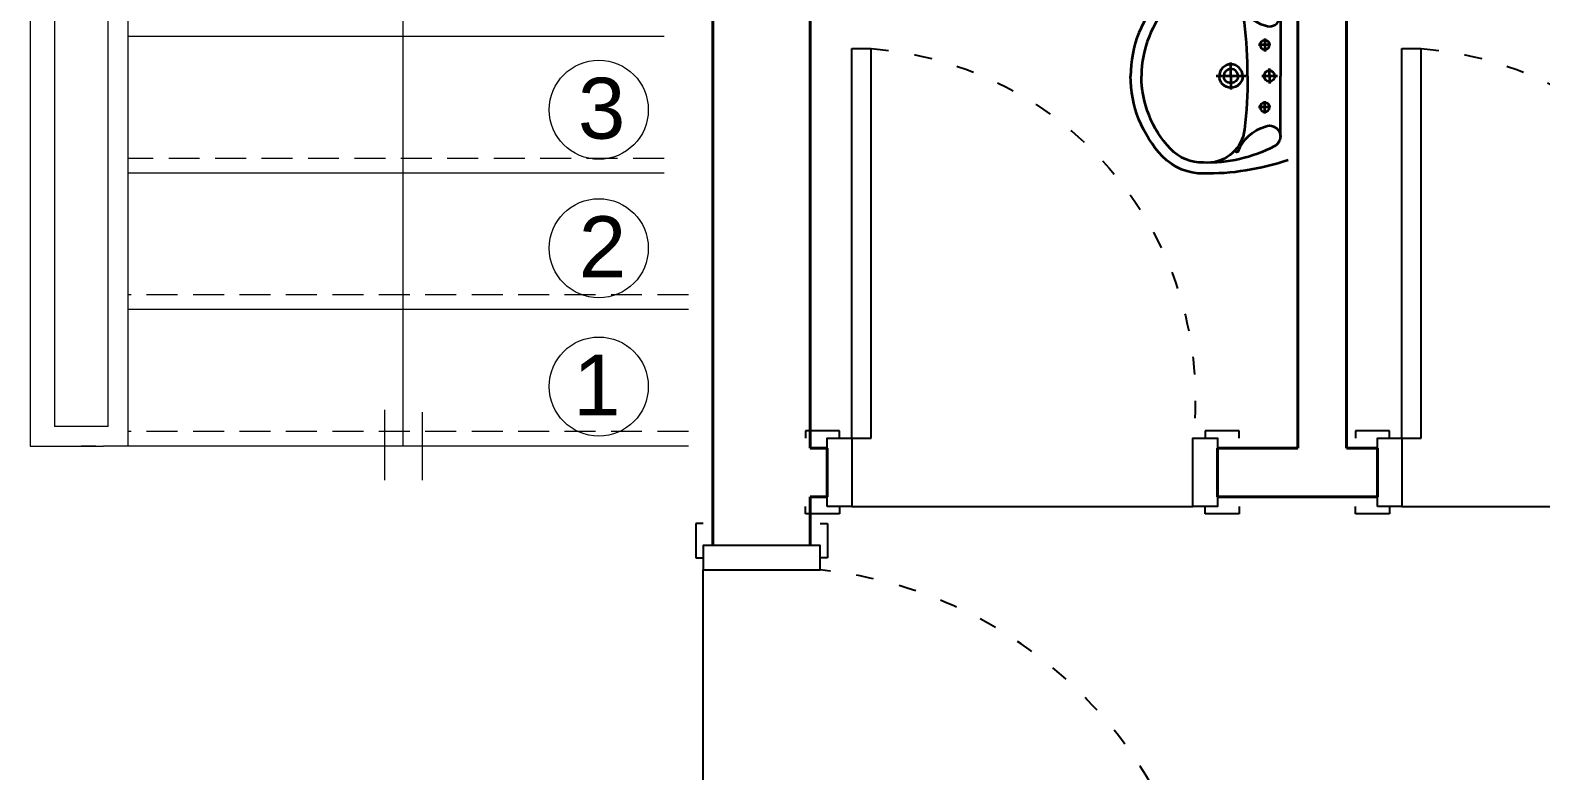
# Model space of a CAD drawing. Header units: millimetres. Extents: x 48 to 2669, y 23 to 1916.
# Drawn here: x 1473.3 to 1783.1, y 614.9 to 766.7 of the extents above; entities that cross this region are included whole.
import ezdxf

# ---------------------------------------------------------------- set-up
doc = ezdxf.new("R2010")
doc.units = ezdxf.units.MM
doc.linetypes.add('ACAD_ISO03W100', pattern=[30, 12, -18])
doc.linetypes.add('DASHED2', pattern=[9.525, 6.35, -3.175])
doc.layers.add('14_ISLAK_MEKAN_TEFRİŞ', color=134, linetype='Continuous')
for name, color, linetype, lineweight in [('6_YAZI', 7, 'Continuous', 35), ('8_MERDİVEN', 42, 'Continuous', 20), ('DUVAR40', 7, 'Continuous', 40), ('KESİK', 62, 'DASHED2', 20), ('KOLON', 40, 'Continuous', 50), ('Pencere', 150, 'Continuous', 25)]:
    doc.layers.add(name, color=color, linetype=linetype, lineweight=lineweight)
doc.styles.add('STANDART', font='Arial')

# ---------------------------------------------------------------- blocks, each defined once
blk = doc.blocks.new('*U21')
at = {"layer": 'Pencere', "lineweight": 25, "ltscale": 5}
for p, q in [((-9, 7), (-9, 86.899937)), ((-5, 86.899937), (-9, 86.899937)), ((-5, 7), (-5, 86.899937)), ((-84.5, 7), (-84.5, 8.5)), ((-84.5, 8.5), (-77.5, 8.5)), ((-77.5, 8.5), (-77.5, 7)), ((-5, 7), (-9, 7)), ((-2.5, 7), (-2.5, 8.5)), ((-2.5, 8.5), (4.5, 8.5)), ((4.5, 8.5), (4.5, 7)), ((-84.5, -7), (-84.5, -8.5)), ((-84.5, -8.5), (-77.5, -8.5)), ((-77.5, -8.5), (-77.5, -7)), ((-5, -7), (-75, -7)), ((-2.5, -7), (-2.5, -8.5)), ((-2.5, -8.5), (4.5, -8.5)), ((4.5, -8.5), (4.5, -7))]:
    blk.add_line(p, q, dxfattribs=at)
at = {"layer": 'Pencere', "lineweight": 25, "ltscale": 5, "flags": 128}
for points in [[(-75, -7), (-75, 7), (-80, 7), (-80, -7), (-75, -7)], [(0, -7), (0, 7), (-5, 7), (-5, -7), (0, -7)]]:
    blk.add_lwpolyline(points, dxfattribs=at)
at = {"layer": 'Pencere', "linetype": 'ACAD_ISO03W100', "lineweight": 25, "ltscale": 0.3}
blk.add_arc((-3.520318, 15.164474), 71.944448, 94.36819, 186.516136, dxfattribs=at)
blk = doc.blocks.new('*U23')
at = {"layer": 'Pencere', "lineweight": 25, "ltscale": 5}
for p, q in [((-9, 7), (-9, 86.899937)), ((-5, 86.899937), (-9, 86.899937)), ((-5, 7), (-5, 86.899937)), ((-104.5, 7), (-104.5, 8.5)), ((-104.5, 8.5), (-97.5, 8.5)), ((-97.5, 8.5), (-97.5, 7)), ((-5, 7), (-9, 7)), ((-2.5, 7), (-2.5, 8.5)), ((-2.5, 8.5), (4.5, 8.5)), ((4.5, 8.5), (4.5, 7)), ((-104.5, -17), (-104.5, -18.5)), ((-104.5, -18.5), (-97.5, -18.5)), ((-97.5, -18.5), (-97.5, -17)), ((-5, -17), (-95, -17)), ((-2.5, -17), (-2.5, -18.5)), ((-2.5, -18.5), (4.5, -18.5)), ((4.5, -18.5), (4.5, -17))]:
    blk.add_line(p, q, dxfattribs=at)
at = {"layer": 'Pencere', "lineweight": 25, "ltscale": 5, "flags": 128}
for points in [[(-95, -17), (-95, 7), (-100, 7), (-100, -17), (-95, -17)], [(0, -17), (0, 7), (-5, 7), (-5, -17), (0, -17)]]:
    blk.add_lwpolyline(points, dxfattribs=at)
at = {"layer": 'Pencere', "linetype": 'ACAD_ISO03W100', "lineweight": 25, "ltscale": 0.3}
blk.add_arc((-6.290724, -2.249041), 89.190137, 91.740708, 174.047712, dxfattribs=at)
blk = doc.blocks.new('dsfghj')
at = {"color": 0, "lineweight": 35}
for p, q in [((474614.765142, 4590007.27244), (474614.765142, 4590004.11184)), ((474613.25977, 4590005.703596), (474616.333377, 4590005.703596)), ((474613.565142, 4589997.703596), (474613.565142, 4589999.627204)), ((474623.438087, 4589997.703596), (474623.438087, 4590001.164793)), ((474611.521527, 4589997.703596), (474615.551322, 4589997.703596)), ((474613.565142, 4589997.703596), (474613.565142, 4589995.78323)), ((474619.581116, 4589997.703596), (474627.216515, 4589997.703596)), ((474623.438087, 4589997.703596), (474623.438087, 4589994.24564)), ((474613.25977, 4589989.703596), (474616.376066, 4589989.703596)), ((474614.765142, 4589988.095282), (474614.765142, 4589991.384015))]:
    blk.add_line(p, q, dxfattribs=at)
at = {"color": 0, "lineweight": 35, "flags": 128}
for points in [[(474608.765142, 4590019.228803, -0.087514), (474630.725373, 4590022.703472, -0.087514)], [(474630.39066, 4590022.698066, -0.213368), (474640.950673, 4590018.328596, -0.213368)], [(474621.539049, 4590017.011218, -0.237713), (474614.607578, 4590010.619973, -0.952509), (474612.275247, 4590015.70388, -0.127864), (474630.675929, 4590019.903909)], [(474619.165142, 4589997.703596, -0.028625), (474619.950466, 4590011.409839, -0.380474), (474629.467625, 4590019.913319, -0.380474)], [(474630.469346, 4590019.899172, -0.213368), (474638.917357, 4590016.403596, -0.191812), (474646.365142, 4589997.703596)], [(474621.539049, 4590017.011218, -1.090035), (474622.187414, 4590016.547656, -1.090035)], [(474640.950673, 4590018.328596, -0.191812), (474649.165142, 4589997.703596, -0.191812)], [(474615.965142, 4590005.703596, 1), (474613.565142, 4590005.703596, 1)], [(474615.965142, 4590005.703596, -1), (474613.565142, 4590005.703596, -1)], [(474620.438087, 4589997.703596, -1), (474626.438087, 4589997.703596, -1)], [(474621.598087, 4589997.703596, -1), (474625.278087, 4589997.703596, -1)], [(474612.165142, 4589997.703596, -1), (474614.965142, 4589997.703596, -1)], [(474612.165142, 4589997.703596, 1), (474614.965142, 4589997.703596, 1)], [(474619.165142, 4589997.703596, 0.028625), (474619.950466, 4589983.997352, 0.380474), (474629.467625, 4589975.493873, 0.380474)], [(474620.438087, 4589997.703596, 1), (474626.438087, 4589997.703596, 1)], [(474621.598087, 4589997.703596, 1), (474625.278087, 4589997.703596, 1)], [(474630.469346, 4589975.508019, 0.213368), (474638.917357, 4589979.003596, 0.191812), (474646.365142, 4589997.703596)], [(474640.950673, 4589977.078596, 0.191812), (474649.165142, 4589997.703596, 0.191812)], [(474615.965142, 4589989.703596, 1), (474613.565142, 4589989.703596, 1)], [(474615.965142, 4589989.703596, -1), (474613.565142, 4589989.703596, -1)], [(474621.539049, 4589978.395973, 0.237713), (474614.607578, 4589984.787218, 0.952509), (474612.275247, 4589979.703311, 0.127864), (474630.675929, 4589975.503282)], [(474608.765142, 4589976.178388, 0.087514), (474630.725373, 4589972.703719, 0.087514)], [(474621.539049, 4589978.395973, 1.090035), (474622.187414, 4589978.859535, 1.090035)], [(474630.39066, 4589972.709125, 0.213368), (474640.950673, 4589977.078596, 0.213368)]]:
    blk.add_lwpolyline(points, format="xyb", dxfattribs=at)
for points in [[(474610.765142, 4590013.218689), (474610.765142, 4589997.703596)], [(474610.765142, 4589982.188502), (474610.765142, 4589997.703596)], [(474611.722966, 4589997.703596), (474615.551322, 4589997.703596)], [(474620.04732, 4589997.703596), (474626.962938, 4589997.703596)]]:
    blk.add_lwpolyline(points, dxfattribs=at)

msp = doc.modelspace()

# ---------------------------------------------------------------- linework, layer by layer
at = {"layer": '8_MERDİVEN'}
for p, q in [((1549.773439, 681.431014), (1549.773439, 1010.217499)), ((1493.273439, 995.692956), (1493.273439, 681.431014)), ((1489.273439, 685.431014), (1489.273439, 991.738138)), ((1478.273439, 970.431014), (1478.273439, 685.431014)), ((1473.273439, 966.431014), (1473.273439, 681.431014)), ((1603.273439, 765.431014), (1493.273439, 765.431014)), ((1603.273439, 737.431014), (1493.273439, 737.431014)), ((1608.273439, 709.431014), (1493.273439, 709.431014)), ((1545.983867, 674.466745), (1545.983867, 688.903879)), ((1553.721012, 674.466745), (1553.721012, 688.434342)), ((1489.273439, 685.431014), (1478.273439, 685.431014)), ((1473.273439, 681.431014), (1488.273439, 681.431014)), ((1481.756895, 681.431014), (1486.756895, 681.431014)), ((1486.756895, 681.431014), (1483.756895, 681.431014)), ((1486.756895, 681.431014), (1483.756895, 681.431014)), ((1608.273439, 681.431014), (1488.273439, 681.431014))]:
    msp.add_line(p, q, dxfattribs=at)
for centre in [(1589.889833, 750.419779), (1589.889833, 722.013266), (1589.889833, 693.654933)]:
    msp.add_circle(centre, 10.156369, dxfattribs=at)
at = {"layer": 'DUVAR40'}
for p, q in [((1743.273439, 901.051773), (1743.273439, 681.051659)), ((1733.273439, 891.051773), (1733.273439, 681.051659)), ((1613.273439, 836.39801), (1613.273439, 661.051773)), ((1633.273439, 836.39801), (1633.273439, 681.051659)), ((1633.273439, 681.051659), (1636.756895, 681.051659)), ((1636.756895, 681.051659), (1636.756895, 671.051659)), ((1716.756895, 681.051659), (1733.273439, 681.051659)), ((1716.756895, 681.051659), (1716.756895, 671.051659)), ((1743.273439, 681.051659), (1749.566812, 681.051659)), ((1743.273439, 681.051659), (1749.566812, 681.051659)), ((1749.566812, 681.051659), (1749.566812, 671.051659)), ((1633.273439, 671.051659), (1633.273439, 661.051773)), ((1633.273439, 671.051659), (1636.756895, 671.051659)), ((1716.756895, 671.051659), (1749.566812, 671.051659))]:
    msp.add_line(p, q, dxfattribs=at)
at = {"layer": 'KESİK'}
for p, q in [((1603.273439, 740.431014), (1493.273439, 740.431014)), ((1608.273439, 712.431014), (1493.273439, 712.431014)), ((1608.273439, 684.431014), (1493.273439, 684.431014))]:
    msp.add_line(p, q, dxfattribs=at)

# ---------------------------------------------------------------- block references
at = {"layer": '14_ISLAK_MEKAN_TEFRİŞ', "xscale": 0.8, "yscale": 0.8, "zscale": 0.8, "rotation": 180}
msp.add_blockref('dsfghj', (381418.285552, 3672755.493394), dxfattribs=at)
at = {"layer": 'KOLON', "xscale": -1}
for p in [(1636.756895, 676.051659), (1749.566812, 676.051659)]:
    msp.add_blockref('*U21', p, dxfattribs=at)
at = {"layer": 'KOLON', "rotation": 270}
msp.add_blockref('*U23', (1628.273439, 561.051773), dxfattribs=at)

# ---------------------------------------------------------------- texts
at = {"layer": '6_YAZI', "style": 'STANDART'}
for s, p in [('3', (1585.616827, 744.481831)), ('2', (1585.787359, 716.075318)), ('1', (1584.65332, 687.716985))]:
    msp.add_text(s, height=12.5, dxfattribs=at).set_placement(p)

doc.saveas('drawing.dxf')
